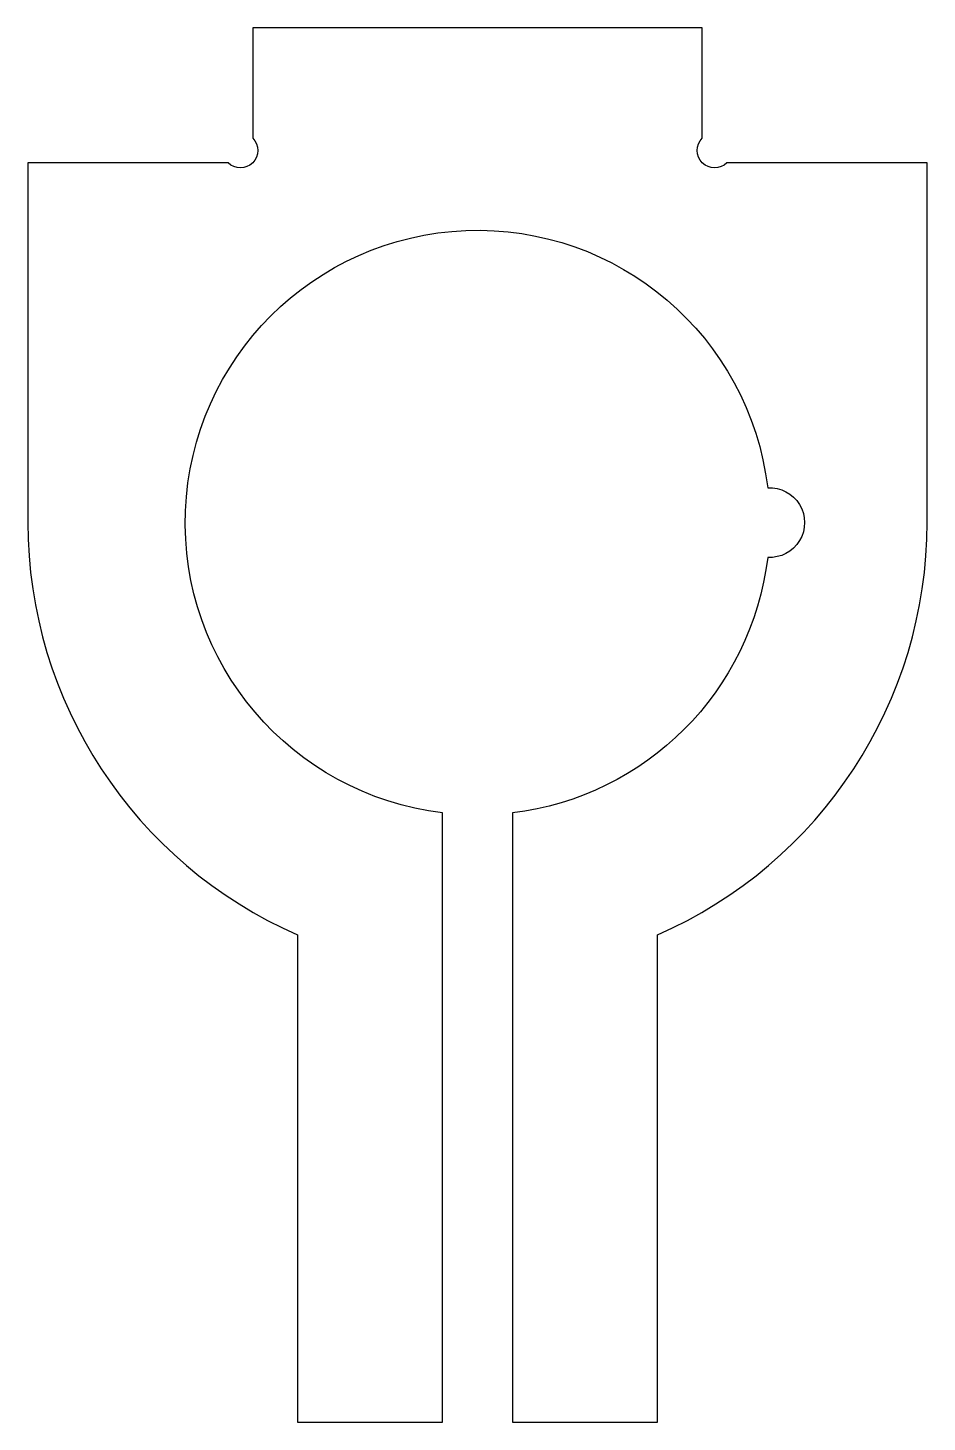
# Model space of a CAD drawing. Header units: millimetres. Extents: x -20 to 20, y -40 to 22.
import ezdxf

# ---------------------------------------------------------------- set-up
doc = ezdxf.new("R2010")
doc.units = ezdxf.units.MM

msp = doc.modelspace()

# ---------------------------------------------------------------- linework, layer by layer
msp.add_lwpolyline([(-1.55, -40), (-1.55, -12.907, -2.057518), (12.908, 1.547, -1.061503), (12.908, -1.547, -0.345875), (1.55, -12.907), (1.55, -40), (8, -40), (8, -18.33, 0.298217), (20, 0), (20, 16), (11.096, 16, -1), (10, 17.096), (10, 22), (-10, 22), (-10, 17.096, -1), (-11.096, 16), (-20, 16), (-20, 0, 0.298217), (-8, -18.33), (-8, -40)], format="xyb", close=True)

doc.saveas('drawing.dxf')
